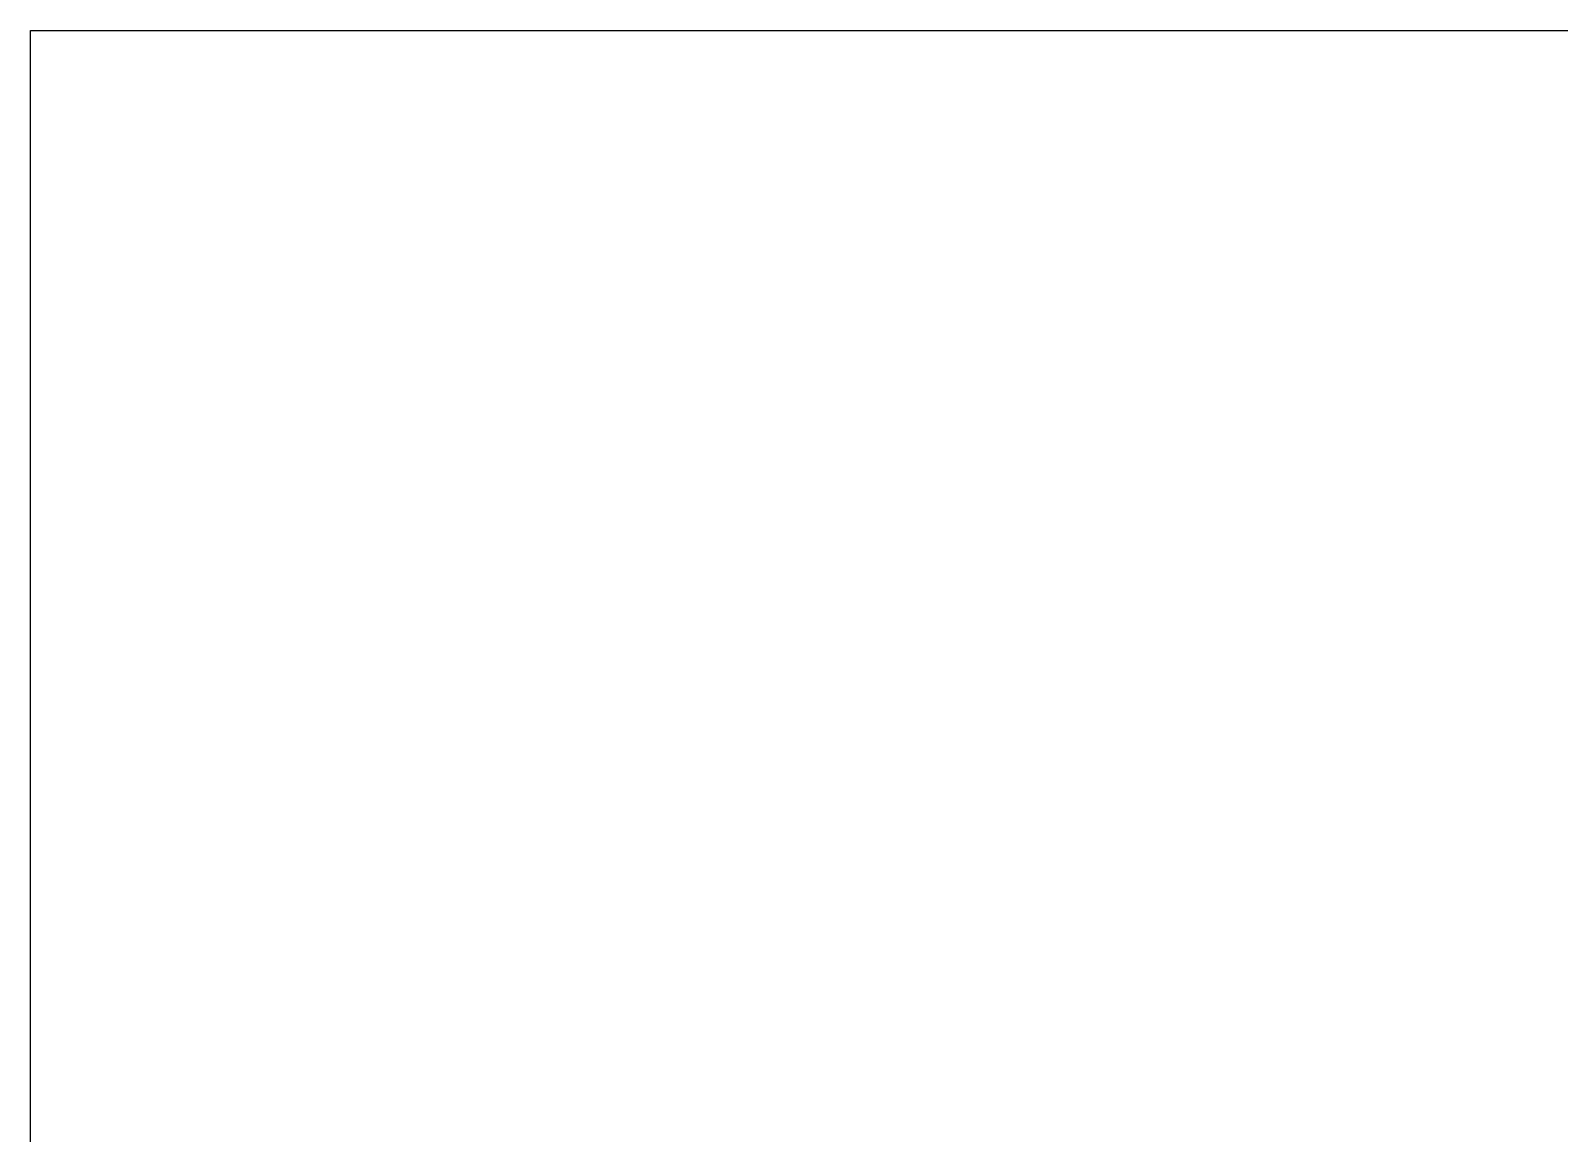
# Model space of a CAD drawing. Header units: millimetres. Extents: x 0 to 219001, y 0 to 181336.
# Drawn here: x 0 to 58443, y 42134 to 84268 of the extents above; entities that cross this region are included whole.
import ezdxf

# ---------------------------------------------------------------- set-up
doc = ezdxf.new("R2010")
doc.units = ezdxf.units.MM
doc.header["$XCLIPFRAME"] = 2
picture_1 = doc.add_image_def('image1.jpg', size_in_pixel=(7021, 4967))

msp = doc.modelspace()

# ---------------------------------------------------------------- pictures from other files: only their frames are drawn
image = msp.add_image(picture_1, insert=(0, 0), size_in_units=(119115.92189180804, 84268.44951383144))
image.set_boundary_path([(-0.5, -0.5), (7020.5, 4966.499999999999)])
image.dxf.clipping = 0

doc.saveas('drawing.dxf')
